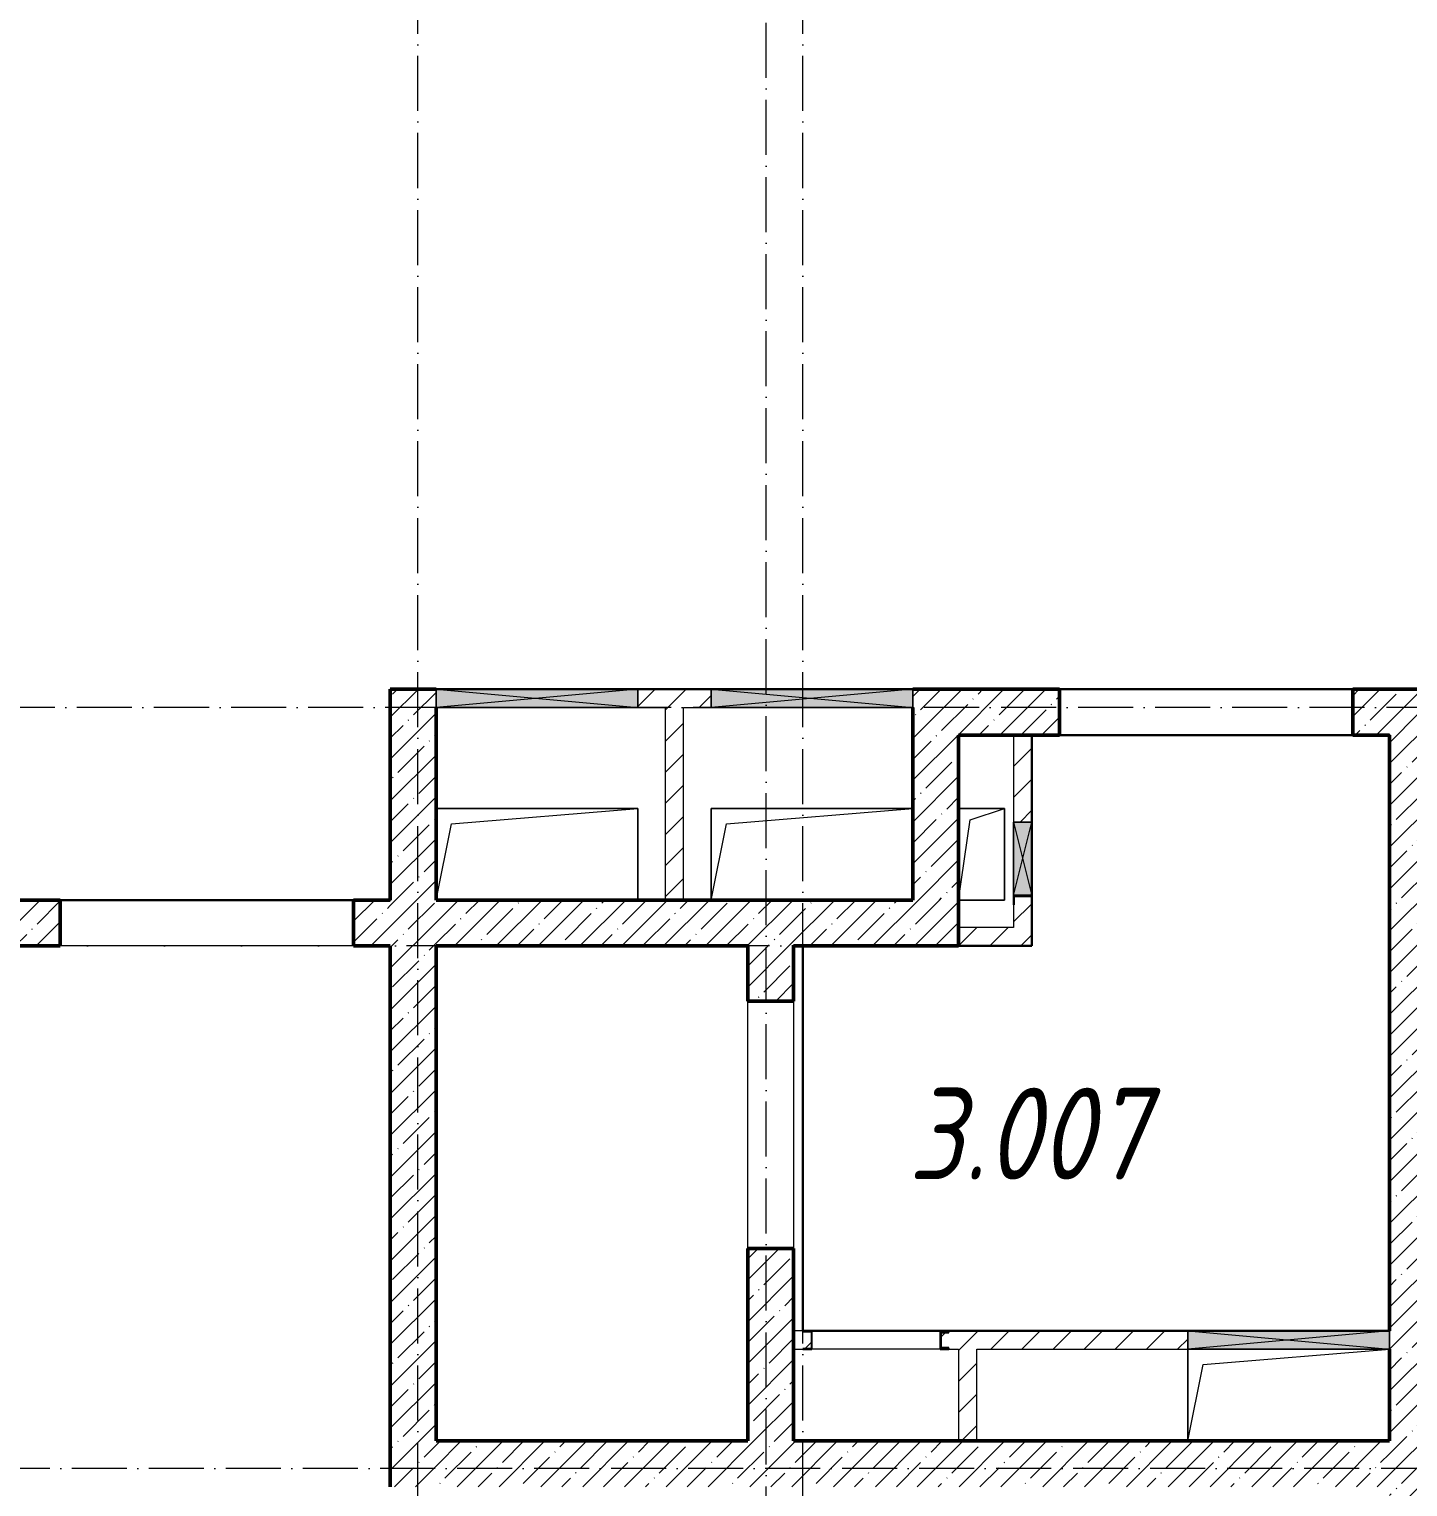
# Model space of a CAD drawing. Header units: millimetres. Extents: x -213536 to 1564669, y -45299 to 942238.
# Drawn here: x 555352 to 562871, y 345112 to 353062 of the extents above; entities that cross this region are included whole.
import ezdxf

# ---------------------------------------------------------------- set-up
doc = ezdxf.new("R2010")
doc.units = ezdxf.units.MM
doc.linetypes.add('50_200_ШТРИХ_1Т_ш5_п1_п1_', pattern=[700, 500, -100, 0, -100])
for name, color, linetype, lineweight in [('A-DETL-GENF-OTLN', 7, 'Continuous', 9), ('A-FLOR-____-OTLN', 7, 'Continuous', 9), ('A-GENM-____-MCUT', 7, 'Continuous', 25), ('A-GENM-____-OTLN', 7, 'Continuous', 9), ('A-GENM-____-OTLN-1', 7, 'Continuous', 25), ('A-GLAZ-____-OTLN', 7, 'Continuous', 9), ('A-WALL-____-MCUT-2', 7, 'Continuous', 50), ('A-WALL-____-OTLN', 7, 'Continuous', 9), ('A-WALL-____-PATT-1', 7, 'Continuous', 9), ('A-WALL-FNSH-MCUT-1', 7, 'Continuous', 9), ('I-WALL-____-OTLN', 7, 'Continuous', 9), ('S-GRID-____-OTLN-1', 7, '50_200_ШТРИХ_1Т_ш5_п1_п1_', 9), ('Марки помещений', 7, 'Continuous', 9)]:
    doc.layers.add(name, color=color, linetype=linetype, lineweight=lineweight)
doc.styles.add('ISOCPEUR_I_2', font='isocpeui.ttf', dxfattribs={"width": 0.85, "height": 2.3})
pattern_1 = [(45, (549721.47, 286281.11), (-84.85281, 84.85281), [])]
pattern_2 = [(45, (549721.47, 286281.11), (-114.04925, 114.04925), []), (45, (549835.52, 286281.11), (-114.04925, 114.04925), [201.612, -40.322, 3.353, -36.97])]

# ---------------------------------------------------------------- blocks, each defined once
blk = doc.blocks.new('154_Фахверк_СКБ_Швеллер - Тип_100_3960_зеркало-28515619-АР1_План отверстий 3 этажа в осях 1-64_Ю-ЯЯ')
at = {"layer": 'A-GENM-____-MCUT'}
for p, q in [((175, 50), (125, 50)), ((125, 50), (125, -50)), ((128, 47), (175, 47)), ((128, -47), (128, 47)), ((175, 47), (175, 50)), ((125, -50), (175, -50)), ((175, -47), (128, -47)), ((175, -50), (175, -47))]:
    blk.add_line(p, q, dxfattribs=at)
blk = doc.blocks.new('154_Стойка_СКБ_Швеллер - СМ-2180_100-28318692-АР1_План отверстий 3 этажа в осях 1-64_Ю-ЯЯ')
at = {"layer": 'A-GENM-____-MCUT'}
for p, q in [((171, 50), (125, 50)), ((125, 50), (125, -50)), ((129.5, 42.4), (171, 42.4)), ((129.5, -42.4), (129.5, 42.4)), ((171, 42.4), (171, 50)), ((125, -50), (171, -50)), ((171, -42.4), (129.5, -42.4)), ((171, -50), (171, -42.4))]:
    blk.add_line(p, q, dxfattribs=at)
blk = doc.blocks.new('AR_Отверстие прямоугольное _в плите_ - AR_Отверстие прямоугольное _в плите_-V187-АР1_План отверстий 3 этажа в осях 1-64_Ю-ЯЯ')
at = {"layer": 'A-GENM-____-OTLN'}
for p, q in [((-550, 250), (-550, -250)), ((-466.7, 166.7), (550, 250)), ((-550, -250), (-466.7, 166.7))]:
    blk.add_line(p, q, dxfattribs=at)
blk = doc.blocks.new('AR_Отверстие прямоугольное _в плите_ - AR_Отверстие прямоугольное _в плите_-V169-АР1_План отверстий 3 этажа в осях 1-64_Ю-ЯЯ')
at = {"layer": 'A-GENM-____-OTLN'}
for p, q in [((125, 250), (-125, 250)), ((-62.5, 187.5), (125, 250)), ((125, -250), (125, 250)), ((-125, -250), (-62.5, 187.5)), ((-125, -250), (125, -250))]:
    blk.add_line(p, q, dxfattribs=at)
blk = doc.blocks.new('AR_Отверстие прямоугольное _в плите_ - AR_Отверстие прямоугольное _в плите_-V201-АР1_План отверстий 3 этажа в осях 1-64_Ю-ЯЯ')
at = {"layer": 'A-GENM-____-OTLN'}
for p, q in [((550, 250), (-550, 250)), ((-550, 250), (-550, -249.7)), ((-466.7, 166.7), (550, 250)), ((-549.9, -249.7), (-466.7, 166.7))]:
    blk.add_line(p, q, dxfattribs=at)
blk = doc.blocks.new('AR_Отверстие прямоугольное _в плите_ - AR_Отверстие прямоугольное _в плите_-V207-АР1_План отверстий 3 этажа в осях 1-64_Ю-ЯЯ')
at = {"layer": 'A-GENM-____-OTLN'}
for p, q in [((550, 250), (-550, 250)), ((-466.7, 166.7), (550, 250)), ((550, -250), (550, 250)), ((-550, -250), (-466.7, 166.7))]:
    blk.add_line(p, q, dxfattribs=at)
blk = doc.blocks.new('AR_Отверстие прямоугольное _в стене_ - AR_Отверстие прямоугольное _в стене__ОВ-36913595-АР1_План отверстий 3 этажа в осях 1-64_Ю-ЯЯ')
at = {"layer": 'A-GLAZ-____-OTLN'}
blk.add_hatch(color=256, dxfattribs=at).paths.add_polyline_path([(550, -50), (550, 50), (-550, 50), (-550, -50), (423.3, -50)], flags=0)
at = {"layer": 'A-DETL-GENF-OTLN'}
for p, q in [((-550, -50), (-550, 50)), ((-550, 50), (550, 50)), ((550, 50), (-550, -50)), ((-550, 50), (550, -50)), ((550, 50), (-550, 50)), ((-550, 50), (-550, -50)), ((550, 50), (550, -50)), ((550, -50), (550, 50)), ((550, -50), (-550, -50)), ((-550, -50), (550, -50))]:
    blk.add_line(p, q, dxfattribs=at)
blk = doc.blocks.new('AR_Отверстие прямоугольное _в стене_ - AR_Отверстие прямоугольное _в стене__ОВ-36916333-АР1_План отверстий 3 этажа в осях 1-64_Ю-ЯЯ')
at = {"layer": 'A-GLAZ-____-OTLN'}
blk.add_hatch(color=256, dxfattribs=at).paths.add_polyline_path([(-141.8, -50), (550, -50), (550, 50), (-550, 50), (-550, -50)], flags=0)
at = {"layer": 'A-DETL-GENF-OTLN'}
for p, q in [((-550, -50), (-550, 50)), ((-550, 50), (550, 50)), ((550, 50), (-550, -50)), ((-550, 50), (550, -50)), ((550, 50), (-550, 50)), ((-550, 50), (-550, -50)), ((550, 50), (550, -50)), ((550, -50), (550, 50)), ((550, -50), (-550, -50)), ((-550, -50), (550, -50))]:
    blk.add_line(p, q, dxfattribs=at)
blk = doc.blocks.new('AR_Отверстие прямоугольное _в стене_ - AR_Отверстие прямоугольное _в стене__ОВ-36914865-АР1_План отверстий 3 этажа в осях 1-64_Ю-ЯЯ')
at = {"layer": 'A-GLAZ-____-OTLN'}
blk.add_hatch(color=256, dxfattribs=at).paths.add_polyline_path([(-200, 50), (-200, -50), (200, -50), (200, 50)], flags=0)
at = {"layer": 'A-DETL-GENF-OTLN'}
for p, q in [((-200, 50), (200, 50)), ((200, 50), (-200, -50)), ((-200, 50), (200, -50)), ((200, 50), (-200, 50)), ((200, 50), (200, -50)), ((200, -50), (200, 50)), ((200, -50), (-200, -50)), ((-200, -50), (200, -50))]:
    blk.add_line(p, q, dxfattribs=at)
blk = doc.blocks.new('AR_Отверстие прямоугольное _в стене__БезПР - AR_Отверстие прямоугольное _в стене__БезПР-36429225-АР1_План отверстий 3 этажа в осях 1-64_Ю-ЯЯ')
at = {"layer": 'A-GLAZ-____-OTLN'}
blk.add_hatch(color=256, dxfattribs=at).paths.add_polyline_path([(550, -50), (550, 50), (-550, 50), (-550, -50)], flags=0)
at = {"layer": 'A-DETL-GENF-OTLN'}
for p, q in [((-550, -50), (-550, 50)), ((-550, 50), (550, 50)), ((550, 50), (-550, -50)), ((-550, 50), (550, -50)), ((550, 50), (-550, 50)), ((-550, 50), (-550, -50)), ((550, 50), (550, -50)), ((550, -50), (550, 50)), ((550, -50), (-550, -50)), ((-550, -50), (550, -50))]:
    blk.add_line(p, q, dxfattribs=at)
at = {"layer": 'A-GLAZ-____-OTLN'}
blk.add_line((550, 50), (-550, 50), dxfattribs=at)

msp = doc.modelspace()

# ---------------------------------------------------------------- hatches: boundary and pattern name
at = {"layer": 'A-WALL-____-PATT-1'}
h = msp.add_hatch(dxfattribs=at)
h.set_pattern_fill('FP_12', color=256, style=0, pattern_type=2)
h.set_pattern_definition(pattern_2)
h.paths.add_polyline_path([(557571.5, 345112.2), (557571.5, 349462.2), (557321.5, 349462.2), (557321.5, 345112.2)], flags=0)
h = msp.add_hatch(dxfattribs=at)
h.set_pattern_fill('FP_7', color=256, style=0, pattern_type=2)
h.set_pattern_definition(pattern_1)
h.paths.add_polyline_path([(559071.5, 349362.2), (559071.5, 349462.2), (558671.5, 349462.2), (558671.5, 349362.2), (558921.5, 349362.2)], flags=0)
h = msp.add_hatch(dxfattribs=at)
h.set_pattern_fill('FP_12', color=256, style=0, pattern_type=2)
h.set_pattern_definition(pattern_2)
h.paths.add_polyline_path([(562771.5, 349212.2), (562771.5, 349462.2), (562571.5, 349462.2), (562571.5, 349212.2)], flags=0)
h.paths.add_polyline_path([(560971.5, 349212.2), (560971.5, 349462.2), (560171.5, 349462.2), (560171.5, 349212.2), (560421.5, 349212.2)], flags=0)
h = msp.add_hatch(dxfattribs=at)
h.set_pattern_fill('FP_12', color=256, style=0, pattern_type=2)
h.set_pattern_definition(pattern_2)
h.paths.add_polyline_path([(562771.5, 341962.2), (563021.5, 341962.2), (563021.5, 349462.2), (562771.5, 349462.2), (562771.5, 343504.6)], flags=0)
h = msp.add_hatch(dxfattribs=at)
h.set_pattern_fill('FP_7', color=256, style=0, pattern_type=2)
h.set_pattern_definition(pattern_1)
h.paths.add_polyline_path([(558921.5, 348312.2), (558921.5, 349362.2), (558821.5, 349362.2), (558821.5, 348312.2)], flags=0)
h = msp.add_hatch(dxfattribs=at)
h.set_pattern_fill('FP_12', color=256, style=0, pattern_type=2)
h.set_pattern_definition(pattern_2)
h.paths.add_polyline_path([(560421.5, 348312.2), (560421.5, 349212.2), (560171.5, 349212.2), (560171.5, 348312.2), (560312.2, 348312.2)], flags=0)
h = msp.add_hatch(dxfattribs=at)
h.set_pattern_fill('FP_7', color=256, style=0, pattern_type=2)
h.set_pattern_definition(pattern_1)
h.paths.add_polyline_path([(560821.5, 348062.2), (560821.5, 348287.2), (560818.5, 348287.2), (560818.5, 348334.2), (560724.5, 348334.2), (560724.5, 348287.2), (560721.5, 348287.2), (560721.5, 348062.2)], flags=0)
h.paths.add_polyline_path([(560821.5, 348737.2), (560821.5, 349212.2), (560721.5, 349212.2), (560721.5, 348737.2), (560776.2, 348737.2)], flags=0)
h = msp.add_hatch(dxfattribs=at)
h.set_pattern_fill('FP_12', color=256, style=0, pattern_type=2)
h.set_pattern_definition(pattern_2)
h.paths.add_polyline_path([(557321.5, 348062.2), (557321.5, 348312.2), (557121.5, 348312.2), (557121.5, 348062.2)], flags=0)
h.paths.add_polyline_path([(555271.5, 348062.2), (555521.5, 348062.2), (555521.5, 348312.2), (555271.5, 348312.2)], flags=0)
h = msp.add_hatch(dxfattribs=at)
h.set_pattern_fill('FP_12', color=256, style=0, pattern_type=2)
h.set_pattern_definition(pattern_2)
h.paths.add_polyline_path([(560312.2, 348062.2), (560421.5, 348062.2), (560421.5, 348312.2), (557571.5, 348312.2), (557571.5, 348062.2), (559521.5, 348062.2)], flags=0)
h = msp.add_hatch(dxfattribs=at)
h.set_pattern_fill('FP_7', color=256, style=0, pattern_type=2)
h.set_pattern_definition(pattern_1)
h.paths.add_polyline_path([(560721.5, 348062.2), (560721.5, 348162.2), (560421.5, 348162.2), (560421.5, 348062.2)], flags=0)
h = msp.add_hatch(dxfattribs=at)
h.set_pattern_fill('FP_12', color=256, style=0, pattern_type=2)
h.set_pattern_definition(pattern_2)
h.paths.add_polyline_path([(559271.5, 345362.2), (559521.5, 345362.2), (559521.5, 346411.8), (559271.5, 346411.8)], flags=0)
h.paths.add_polyline_path([(559521.5, 347761.8), (559521.5, 348062.2), (559271.5, 348062.2), (559271.5, 347761.8)], flags=0)
h = msp.add_hatch(dxfattribs=at)
h.set_pattern_fill('FP_7', color=256, style=0, pattern_type=2)
h.set_pattern_definition(pattern_1)
h.paths.add_polyline_path([(559571.5, 345862.2), (559571.5, 345865.2), (559618.5, 345865.2), (559618.5, 345959.2), (559571.5, 345959.2), (559571.5, 345962.2), (559521.5, 345962.2), (559521.5, 345862.2)], flags=0)
h.paths.add_polyline_path([(560521.5, 345862.2), (561671.5, 345862.2), (561671.5, 345962.2), (560367.5, 345962.2), (560367.5, 345954.6), (560326, 345954.6), (560326, 345869.8), (560367.5, 345869.8), (560367.5, 345862.2), (560421.5, 345862.2)], flags=0)
h = msp.add_hatch(dxfattribs=at)
h.set_pattern_fill('FP_7', color=256, style=0, pattern_type=2)
h.set_pattern_definition(pattern_1)
h.paths.add_polyline_path([(560521.5, 345362.2), (560521.5, 345862.2), (560421.5, 345862.2), (560421.5, 345362.2)], flags=0)
h = msp.add_hatch(dxfattribs=at)
h.set_pattern_fill('FP_12', color=256, style=0, pattern_type=2)
h.set_pattern_definition(pattern_2)
h.paths.add_polyline_path([(562771.5, 345112.2), (562771.5, 345362.2), (557571.5, 345362.2), (557571.5, 345112.2), (562079.7, 345112.2)], flags=0)

# ---------------------------------------------------------------- linework, layer by layer
at = {"color": 2, "lineweight": 30}
for points in [[(563021.5, 349462.2), (557321.5, 349462.2), (557321.5, 348312.2), (555396.5, 348312.2)], [(560821.5, 345962.2), (562771.5, 345962.2), (562771.5, 349212.2), (560821.5, 349212.2), (560821.5, 348062.2)], [(560821.5, 348062.2), (560821.5, 348062.2), (559571.5, 348062.2), (559571.5, 345962.2), (560821.5, 345962.2)]]:
    msp.add_lwpolyline(points, dxfattribs=at)
at = {"layer": 'A-FLOR-____-OTLN'}
for p, q in [((557571.5, 348812.2), (558671.5, 348812.2)), ((558671.5, 348812.2), (558671.5, 348312.2)), ((559071.5, 348811.8), (560171.5, 348811.8)), ((559071.5, 348312.2), (559071.5, 348811.8)), ((560421.5, 348812.2), (560671.5, 348812.2)), ((560671.5, 348812.2), (560671.5, 348312.2)), ((560671.5, 348312.2), (560421.5, 348312.2)), ((561671.5, 345362.2), (561671.5, 345862.2))]:
    msp.add_line(p, q, dxfattribs=at)
at = {"layer": 'A-WALL-____-MCUT-2'}
for p, q in [((557571.5, 349462.2), (557321.5, 349462.2)), ((557321.5, 349462.2), (557321.5, 348312.2)), ((560971.5, 349462.2), (560171.5, 349462.2)), ((560971.5, 349212.2), (560971.5, 349462.2)), ((562571.5, 349462.2), (562571.5, 349212.2)), ((563021.5, 349462.2), (562571.5, 349462.2)), ((557571.5, 348312.2), (557571.5, 349362.2)), ((560171.5, 349362.2), (560171.5, 348312.2)), ((560421.5, 348062.2), (560421.5, 349212.2)), ((560421.5, 349212.2), (560971.5, 349212.2)), ((562571.5, 349212.2), (562771.5, 349212.2)), ((562771.5, 349212.2), (562771.5, 345962.2)), ((555521.5, 348312.2), (555271.5, 348312.2)), ((555521.5, 348062.2), (555521.5, 348312.2)), ((557321.5, 348312.2), (557121.5, 348312.2)), ((557121.5, 348312.2), (557121.5, 348062.2)), ((560171.5, 348312.2), (557571.5, 348312.2)), ((555271.5, 348062.2), (555521.5, 348062.2)), ((557121.5, 348062.2), (557321.5, 348062.2)), ((557321.5, 348062.2), (557321.5, 345112.2)), ((557571.5, 345362.2), (557571.5, 348062.2)), ((557571.5, 348062.2), (559271.5, 348062.2)), ((559271.5, 348062.2), (559271.5, 347761.8)), ((559521.5, 347761.8), (559521.5, 348062.2)), ((559521.5, 348062.2), (560421.5, 348062.2)), ((559271.5, 347761.8), (559521.5, 347761.8)), ((559521.5, 346411.8), (559271.5, 346411.8)), ((559271.5, 346411.8), (559271.5, 345362.2)), ((559521.5, 345362.2), (559521.5, 346411.8)), ((562771.5, 345862.2), (562771.5, 345362.2)), ((559271.5, 345362.2), (557571.5, 345362.2)), ((562771.5, 345362.2), (559521.5, 345362.2))]:
    msp.add_line(p, q, dxfattribs=at)
at = {"layer": 'A-WALL-____-OTLN'}
for p, q in [((560971.5, 349462.2), (562571.5, 349462.2)), ((562571.5, 349212.2), (560971.5, 349212.2)), ((555521.5, 348312.2), (557121.5, 348312.2)), ((557121.5, 348062.2), (555521.5, 348062.2)), ((559271.5, 346411.8), (559271.5, 347761.8)), ((559521.5, 347761.8), (559521.5, 346411.8))]:
    msp.add_line(p, q, dxfattribs=at)
at = {"layer": 'A-WALL-FNSH-MCUT-1'}
for p, q in [((559071.5, 349462.2), (558671.5, 349462.2)), ((558671.5, 349362.2), (558821.5, 349362.2)), ((558821.5, 349362.2), (558821.5, 348312.2)), ((558921.5, 349362.2), (559071.5, 349362.2)), ((558921.5, 348312.2), (558921.5, 349362.2)), ((560721.5, 349212.2), (560721.5, 348737.2)), ((560821.5, 348737.2), (560821.5, 349212.2)), ((560721.5, 348287.2), (560721.5, 348162.2)), ((560821.5, 348062.2), (560821.5, 348287.2)), ((560721.5, 348162.2), (560421.5, 348162.2)), ((560421.5, 348062.2), (560821.5, 348062.2)), ((559571.5, 345962.2), (559521.5, 345962.2)), ((561671.5, 345962.2), (560367.5, 345962.2)), ((559521.5, 345862.2), (559571.5, 345862.2)), ((560367.5, 345862.2), (560421.5, 345862.2)), ((560421.5, 345862.2), (560421.5, 345362.2)), ((560521.5, 345862.2), (561671.5, 345862.2)), ((560521.5, 345362.2), (560521.5, 345862.2)), ((560421.5, 345362.2), (560521.5, 345362.2))]:
    msp.add_line(p, q, dxfattribs=at)
at = {"layer": 'I-WALL-____-OTLN'}
for p, q in [((559621.5, 345962.2), (560321.5, 345962.2)), ((560321.5, 345862.2), (559621.5, 345862.2))]:
    msp.add_line(p, q, dxfattribs=at)
at = {"layer": 'S-GRID-____-OTLN-1', "color": 251, "ltscale": 0.6, "true_color": 0x636466}
for p, q in [((557471.5, 339172.7), (557471.5, 377174)), ((559371.5, 339352.8), (559371.5, 377174)), ((559571.5, 339172.7), (559571.5, 376909.7)), ((653795.9, 349362.2), (545052.7, 349362.2)), ((560650.9, 348062.2), (545052.7, 348062.2)), ((625201.5, 345212.2), (545052.7, 345212.2))]:
    msp.add_line(p, q, dxfattribs=at)

# ---------------------------------------------------------------- block references
at = {"layer": 'A-GENM-____-OTLN'}
for name, p in [('AR_Отверстие прямоугольное _в плите_ - AR_Отверстие прямоугольное _в плите_-V207-АР1_План отверстий 3 этажа в осях 1-64_Ю-ЯЯ', (558121.5, 348562.2)), ('AR_Отверстие прямоугольное _в плите_ - AR_Отверстие прямоугольное _в плите_-V201-АР1_План отверстий 3 этажа в осях 1-64_Ю-ЯЯ', (559621.5, 348561.8)), ('AR_Отверстие прямоугольное _в плите_ - AR_Отверстие прямоугольное _в плите_-V169-АР1_План отверстий 3 этажа в осях 1-64_Ю-ЯЯ', (560546.5, 348562.2)), ('AR_Отверстие прямоугольное _в плите_ - AR_Отверстие прямоугольное _в плите_-V187-АР1_План отверстий 3 этажа в осях 1-64_Ю-ЯЯ', (562221.5, 345612.2))]:
    msp.add_blockref(name, p, dxfattribs=at)
at = {"layer": 'A-GENM-____-OTLN-1'}
for p, rotation in [((560771.5, 348462.2), 269.9999999999999), ((559746.5, 345912.2), 180)]:
    msp.add_blockref('154_Фахверк_СКБ_Швеллер - Тип_100_3960_зеркало-28515619-АР1_План отверстий 3 этажа в осях 1-64_Ю-ЯЯ', p, dxfattribs=dict(at, rotation=rotation))
msp.add_blockref('154_Стойка_СКБ_Швеллер - СМ-2180_100-28318692-АР1_План отверстий 3 этажа в осях 1-64_Ю-ЯЯ', (560196.5, 345912.2), dxfattribs=at)
at = {"layer": 'A-GLAZ-____-OTLN'}
for name, p in [('AR_Отверстие прямоугольное _в стене_ - AR_Отверстие прямоугольное _в стене__ОВ-36913595-АР1_План отверстий 3 этажа в осях 1-64_Ю-ЯЯ', (558121.5, 349412.2)), ('AR_Отверстие прямоугольное _в стене__БезПР - AR_Отверстие прямоугольное _в стене__БезПР-36429225-АР1_План отверстий 3 этажа в осях 1-64_Ю-ЯЯ', (559621.5, 349412.2)), ('AR_Отверстие прямоугольное _в стене_ - AR_Отверстие прямоугольное _в стене__ОВ-36916333-АР1_План отверстий 3 этажа в осях 1-64_Ю-ЯЯ', (562221.5, 345912.2))]:
    msp.add_blockref(name, p, dxfattribs=at)
at = {"layer": 'A-GLAZ-____-OTLN', "rotation": 89.9999999999999}
msp.add_blockref('AR_Отверстие прямоугольное _в стене_ - AR_Отверстие прямоугольное _в стене__ОВ-36914865-АР1_План отверстий 3 этажа в осях 1-64_Ю-ЯЯ', (560771.5, 348537.2), dxfattribs=at)

# ---------------------------------------------------------------- texts
at = {"layer": 'Марки помещений', "insert": (560147, 347288.7), "char_height": 500, "width": 785.654, "attachment_point": 1, "style": 'ISOCPEUR_I_2'}
msp.add_mtext('3.007', dxfattribs=at)

doc.saveas('drawing.dxf')
